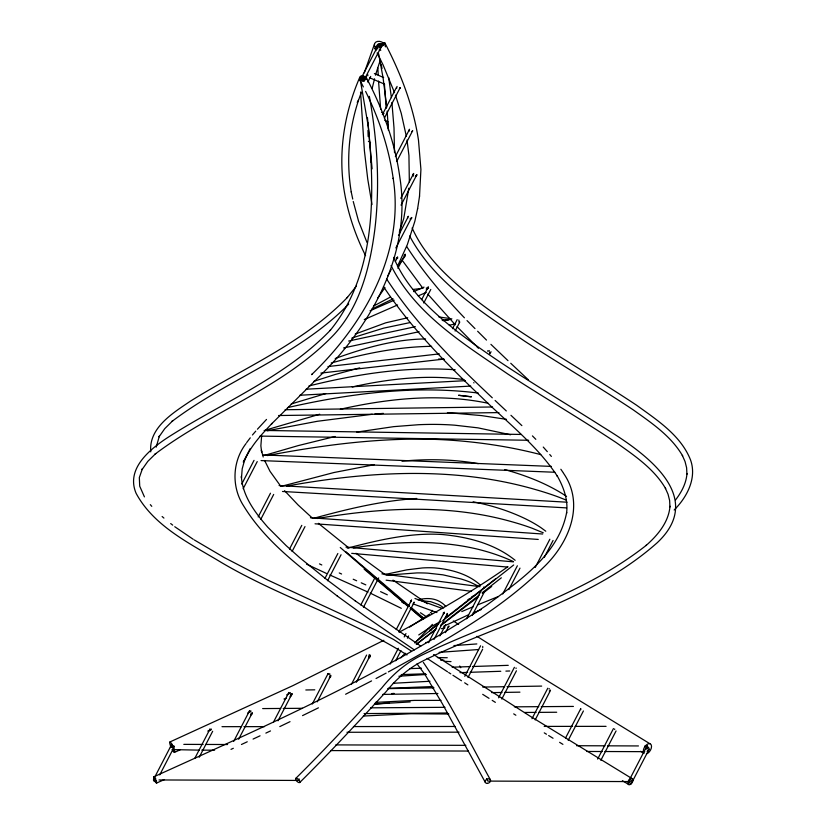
<?xml version="1.0" encoding="UTF-8"?>
<svg xmlns="http://www.w3.org/2000/svg" width="826" height="826" viewBox="0 0 826 826"><rect width="100%" height="100%" fill="white"/><g stroke="black" fill="none" stroke-linecap="round" stroke-linejoin="round"><path stroke-width="1.24" d="M614.668 728.945L614.668 729.503M394.498 152.645L394.012 127.978L391.906 102.455M482.745 647.677L482.704 646.397M211.28 728.997L211.27 729.833M250.794 710.701L250.794 711.826M409.345 181.875L408.932 155.505L407.022 140.048M367.973 125.5L368.066 123.115M156.186 447.134L159.397 435.994L159.026 436.84L164.787 428.611L172.706 420.795L172.045 421.374C228.441 378.649 298.682 355.469 348.706 304.082M419.515 196.289L420.919 169.485L418.493 140.244C413.341 106.1 400.827 73.483 384.885 42.983M408.798 188.194L403.811 218.27L399.288 232.312M447.248 614.224L447.103 615.618L445.668 616.981M290.587 695.626L290.36 695.069M549.517 691.372L549.311 691.001M251.3 713.767L251.145 714.366L250.939 713.881M647.739 750.669L647.408 751.681L647.15 751.185M397.451 266.385L407.321 244.672L414.828 221.337L417.636 208.555M417.574 208.947L419.577 195.927M370.069 655.875L369.872 657.155L368.396 658.405M261.635 435.963L260.871 445.813L261.656 452.183L261.408 450.294L263.205 456.995M291.712 694.336L291.475 695.544L289.967 696.721M431.864 611.581L432.112 610.342M170.951 745.981L171.209 744.815M372.165 88.372L374.55 78.78M172.397 749.595L199.169 750.132M364.266 72.843L374.426 44.263M375.448 75.187L380.022 60.907M359.64 77.603C344.06 113.699 337.72 154.111 344.566 193.016L344.69 193.666C348.551 215.214 355.769 236.102 365.577 255.657M361.427 92.254C349.181 123.952 345.681 158.974 351.339 192.479L351.205 191.828M361.323 77.902L378.308 45.131M364.524 79.12L380.92 47.485M357.214 102.403L358.391 100.142M367.756 82.063L370.688 76.415M382.355 114.649L396.408 87.535M384.389 118.128L400.197 87.628M395.375 156.61L408.849 130.622M396.831 161.225L412.639 130.714M243.247 462.044L250.278 448.487M241.729 484.077L254.026 460.35M243.174 488.693L257.237 461.579M400.775 198.292L413.661 173.429M401.054 205.158L416.872 174.658M398.483 235.472L408.436 216.257M395.84 247.986L411.647 217.486M258.177 516.942L270.474 493.215M260.799 519.296L273.685 494.433M387.673 276.214L391.194 269.431M395.293 261.522L397.626 257.01M397.905 268.285L404.926 254.728M153.584 779.331L170.569 746.57M159.717 774.912L173.77 747.798M289.492 549.083L301.789 525.357M421.725 299.539L428.157 287.107M292.115 551.438L305 526.585M423.759 303.018L430.78 289.461M194.822 758.289L210.052 728.914A1.714 1.621 27.4 0 0 210.041 729.977M199.211 757.256L212.674 731.268M233.686 741.407L249.493 710.907M238.642 739.239L252.116 713.261M452.483 328.686L457.17 319.652M324.969 578.365L337.855 553.513M455.105 331.04L459.793 322.006M327.592 580.719L341.066 554.731M273.633 721.841L288.863 692.467M278.011 720.809L292.063 693.695M360.817 604.942L374.87 577.828M312.29 704.02L328.108 673.52M363.44 607.296L378.669 577.921M317.256 701.852L330.73 675.875M351.36 684.444L366.589 655.07M356.326 682.276L370.378 655.163M396.222 629.598L411.451 600.223M398.844 631.942L414.074 602.567M390.151 664.083L398.349 648.265M404.203 636.96L405.958 633.573M395.695 660.779L400.971 650.62M407.414 638.188L408.581 635.927M428.477 642.69L444.285 612.18M434.032 639.386L447.496 613.398M439.845 635.937L445.699 624.642M445.4 632.644L448.91 625.871M466.618 618.777L481.259 590.528M472.162 615.473L484.459 591.746M502.724 594.018L517.365 565.779M508.857 589.599L519.988 568.133M464.78 676.308L480.587 645.798M467.981 677.527L482.621 649.277M535.217 567.472L549.858 539.233M544.282 557.395L553.069 540.452M498.594 697.815L514.402 667.315M501.805 699.044L516.436 670.795M531.975 718.713L547.793 688.213M535.186 719.931L550.415 690.557M565.562 737.979L580.792 708.605M568.185 740.333L583.414 710.959M597.642 759.084L613.45 728.584M600.843 760.312L616.072 730.938M628.823 780.973L645.808 748.211M632.035 782.191L649.019 749.43M246.055 443.541C232.251 461.404 231.311 486.937 243.608 505.842C266.457 543.322 303.245 569.413 337.256 596.031L337.545 596.238M377.668 298.031L384.978 287.603M675.596 499.864C681.522 492.224 686.251 483.303 686.984 473.505L686.922 474.155L686.612 467.795L685.043 461.527L682.317 455.353L682.637 455.89C671.187 436.107 651.58 422.933 633.366 409.954C597.745 386.186 560.689 364.679 524.84 341.283C482.105 312.104 434.775 283.06 409.655 236.05M399.505 263.793L405.463 255.709M356.388 286.116L347.147 297.69L347.529 297.288C303.349 343.141 243.381 368.004 190.176 401.312C172.995 412.969 148.525 427.847 150.755 451.874M246.654 442.581L250.278 437.821M252.446 434.972L255.771 431.131M257.433 429.221L266.519 419.422M674.171 509.993C686.964 497.252 697.103 478.089 690.515 459.875C680.779 435.323 657.124 420.114 636.609 405.236C583.073 369.604 526.358 338.681 475.187 299.549C450.222 279.777 425.328 257.609 412.122 227.935M317.008 378.742C370.698 327.344 411.895 254.284 399.898 177.704L399.846 177.332C394.983 142.062 382.51 108.196 365.897 76.828M312.145 374.064L311.578 374.663C364.018 324.401 404.916 253.179 393.155 178.209L393.207 178.581C388.984 148.236 379.093 118.851 365.608 91.397M400.786 657.93L405.205 653.221M414.848 643.02L432.432 624.373M295.667 778.495C325.279 749.161 353.642 718.62 381.808 687.913C392.711 674.305 406.144 662.772 421.89 655.111C496.694 618.953 580.234 597.374 646.397 545.222L646.077 545.501C657.641 535.3 668.668 522.259 670 506.255L669.938 506.906L669.628 500.535L668.058 494.268L665.333 488.104L665.642 488.631C654.182 468.858 634.585 455.694 616.372 442.705C580.75 418.947 543.694 397.44 507.845 374.033C464.212 344.184 415.375 314.427 391.039 265.497M299.848 782.387C329.502 753.002 357.916 722.409 386.124 691.641C396.645 678.642 409.376 667.408 424.554 660.139C502.125 622.03 591.23 601.245 657.176 542.775C708.15 494.97 641.275 450.552 602.701 426.856C554.163 395.922 504.036 367.25 458.193 332.3C432.256 311.846 406.526 288.584 393.651 257.382M172.221 744.329L171.736 747.489M316.451 379.34L271.393 424.089L272.095 423.346C261.202 434.786 250.082 446.711 244.145 461.6L244.506 460.526L242.204 468.786L241.512 477.645L241.357 476.468C242.617 496.271 255.234 512.843 267.8 527.225L286.219 545.676L299.745 557.715L327.55 580.224L355.552 601.122M299.229 778.97L297.763 780.436L159.005 779.961M409.634 627.068L429.685 614.069M329.264 677.867L330.761 676.659M416.304 641.379L438.616 623.878M442.674 620.687L513.689 564.984M417.223 643.578L436.479 628.524M440.526 625.354L479.039 595.247M482.085 592.861L501.341 577.808M429.551 630.29L439.69 622.391M444.76 618.437L495.455 578.923M416.283 644.476L435.653 629.577M440.743 625.654L478.45 596.64M482.529 593.502L491.707 586.45M250.567 715.079L252.085 713.932L252.333 712.745A1.714 1.621 27.4 0 1 251.94 712.983M507.907 566.667L505.935 568.112C471.925 591.839 435.911 612.52 399.392 632.086M418.741 634.957L431.275 626.552L440.981 621.286M471.77 596.95L473.928 595.618M467.908 599.707L469.922 598.478M429.489 630.971L431.647 629.66M373.91 305.888L389.986 297.288M376.047 678.507L386.134 673.107M388.375 671.91C442.612 641.926 498.264 611.736 542.878 567.978C568.329 544.107 585.779 504.831 563.27 472.906M383.873 640.295L292.951 685.611L170.001 741.934M345.609 694.253L371.566 680.913M443.603 626.335L468.476 614.792M318.433 707.83L302.543 715.615M279.797 726.601L290.029 721.666M286.694 694.862L288.894 693.819M231.001 749.368L233.324 748.284M241.45 744.494L247.263 741.779M253.076 739.074L260.045 735.821M265.858 733.106L270.505 730.938M208.193 730.876L210.516 729.823M247.697 712.983L250.02 711.929M461.796 611.57L473.36 606.645M207.987 731.175L210.31 730.132M174.338 752.424L180.161 749.822M153.884 776.801C267.273 725.3 382.242 674.883 486.184 605.592C518.532 581.287 558.521 555.186 566.657 512.481L566.553 513.225C568.35 499.988 563.549 486.948 557.075 475.621L557.426 476.282C537.282 445.658 507.825 422.995 481.961 397.523C446.061 363.461 410.945 327.953 383.47 286.581M156.486 783.089L164.488 779.527M172.169 747.179L174.41 746.188M370.038 310.782L394.167 300.199M413.702 291.64L424.037 287.107M426.268 289.255L428.601 288.233M364.266 319.559L397.585 304.959M418.266 295.894L426.299 292.363M393.104 298.836L373.589 308.253A103.931 23.593 -19.4 0 0 371.638 309.306M355.221 334.055L385.773 322.811L407.714 317.762M478.089 604.704L498.212 596.589M473.174 612.861L481.393 609.485M335.211 358.525C364.225 348.014 394.508 339.238 425.596 338.949M313.994 381.261L335.449 374.395L359.764 367.859M283.989 699.002L286.271 698.249M291.196 403.966L325.661 393.589M265.425 430.15L319.693 414.218M264.568 455.363L298.31 445.575L335.129 436.5M281.718 486.235L333.921 472.534L374.312 464.687M331.216 363.037C363.894 353.714 397.543 346.796 431.626 346.321M313.735 518.284C347.478 509.033 381.746 500.701 416.779 498.491M347.292 548.185C372.03 541.763 397.079 535.651 422.705 534.37A51.109 14.331 -3.5 0 1 442.54 534.546C468.177 536.972 494.815 543.776 515.145 560.307M308.934 385.949C356.636 374.095 405.938 366.31 455.188 369.78M441.311 628.72L444.977 627.801M384.596 574.586L406.805 569.847L422.396 567.947A30.51 8.497 -4.2 0 1 434.29 567.885C450.562 569.228 467.65 573.698 480.071 584.808M287.469 407.621C349.842 393.465 414.476 384.978 478.316 393.073M348.655 341.035L415.364 326.683M443.066 320.725L451.874 318.826M343.575 347.963L419.102 331.711M449.313 325.217L455.601 323.864M352.227 386.971C388.788 378.804 426.732 374.364 464.047 379.619M340.343 409.242C388.623 398.39 439.184 393.062 488.063 403.253M267.159 430.8L317.349 421.281L372.258 414.28M418.07 599.903C425.948 597.694 434.868 597.869 441.734 602.815A102.434 27.619 -7.3 0 1 444.915 605.541L445.689 606.532M267.459 455.591C315.171 446.432 363.523 439.731 412.174 439.133A153.254 43.179 -3 0 1 446.536 439.928C478.316 441.858 509.952 446.629 540.772 454.62M356.811 432.091L393.775 426.639L418.483 424.719A92.202 25.978 -3 0 1 454.775 425.194L477.986 427.858L510.551 434.755M286.798 486.091C369.015 471.161 455.116 466.091 536.239 489.787A325.558 91.965 -2.7 0 1 559.532 497.438L566.357 500.153M413.124 289.451L422.716 288.295M317.463 518.491C381.715 507.546 448.725 503.746 512.099 521.815A272.022 76.622 -3 0 1 531.975 528.175L543.25 532.78M409.851 322.615L383.646 328.139L355.139 336.967A137.168 35.064 -11.6 0 0 351.721 338.195M353.321 547.906C406.444 539.636 463.407 538.469 513.204 561.494M327.963 366.548L439.339 353.889M320.86 373.094L443.758 359.114M385.969 575.216L416.965 572.914A52.719 14.682 -4.2 0 1 427.94 573.161L442.891 574.824L461.011 578.974A144.075 40.113 -4.2 0 1 470.49 582.299L478.182 586.026M398.906 676.226L426.381 674.47M393.279 683.278L430.026 681.254M391.576 693.613L394.116 693.396M426.268 288.026L428.013 287.882M374.736 414.084L383.419 413.382M401.994 461.197C427.403 458.781 453.144 459.235 478.316 463.644M388.375 688.295L432.886 686.551M389.077 702.947L374.446 704.072L410.243 701.914M425.793 642.504L428.777 642.287M453.908 645.581L476.85 643.939M439.112 652.364L478.615 649.525M375.355 702.389L414.445 700.407L441.022 700.386M363.326 716.039L411.121 713.726L448.869 714.025M306.085 389.201L465.43 380.672M299.859 395.241L470.768 386.093M410.006 668.606L421.487 668.224M452.111 667.202L469.973 666.603M472.524 666.52L508.258 665.333M401.26 674.594L425.504 673.789M459.958 672.643L467.619 672.385M470.17 672.302L500.793 671.28M505.894 671.115L509.725 670.991M305.816 689.978L314.789 689.824M387.848 688.626L434.001 687.862M482.704 687.067L504.5 686.705M507.061 686.664L541.67 686.096M382.789 694.408L437.904 693.51M491.738 692.622L501.991 692.456M504.562 692.405L519.936 692.157M285.084 409.737L492.554 406.981M278.589 415.519L498.945 412.597M442.044 320.013L448.972 320.013M262.658 708.584L280.644 708.46M283.204 708.44L302.471 708.305M370.523 707.83L445.007 707.314M514.34 706.839L538.738 706.664M541.309 706.653L573.409 706.426M364.09 713.581L447.558 713.003M524.603 712.466L536.157 712.384M538.728 712.373L556.703 712.249M221.998 726.673L241.337 726.653M243.907 726.653L264.526 726.632M353.456 726.56L455.271 726.477M544.2 726.405L572.552 726.374M575.133 726.374L606.067 726.353M346.951 732.27L459.08 732.177M183.806 744.371L203.124 744.433M205.705 744.443L227.594 744.525M335.779 744.897L465.864 745.341M576.62 745.723L604.962 745.816M607.533 745.826L638.446 745.94M644.879 745.961L647.46 745.971L647.832 748.005M201.74 750.132L214.626 750.184M330.534 750.576L468.342 751.051M586.832 751.464L602.288 751.515M604.859 751.526L644.786 751.66M437.377 657.589L447.258 657.744M440.588 660.129L443.934 660.15M421.477 600.688L430.718 601.689L438.348 604.456A100.4 27.072 -7.3 0 1 441.786 606.449L443.655 607.936M264.113 430.449L521.165 434.445M260.035 436.097L528.661 440.268M262.72 454.93L551.355 466.401M261.068 460.578L554.855 472.255M438.585 359L444.336 359.372M447.413 412.608L481.579 415.602L506.514 419.35M444.584 661.316L451.017 661.616M279.095 485.554L567.059 502.208M282.482 491.47L566.584 507.897M310.452 517.747L542.651 534.019M315.026 523.798L538.253 539.44M345.97 547.101L513.493 561.856M351.7 553.348L507.711 567.08M438.874 316.967L450.531 318.619M381.911 573.853L480.061 586.687M386.124 580.172L471.532 591.333M473.112 501.816C490.985 505.233 508.506 510.685 524.933 518.552A333.023 93.803 -3 0 1 541.402 527.99L545.769 531.211M647.46 745.971L646.975 749.13M504.831 469.602C526.461 475.652 547.772 483.891 566.553 496.374M414.962 598.499L442.406 608.494M413.021 603.847L436.944 612.562M374.385 73.586L383.646 77.53M369.583 77.737L384.627 84.159M353.208 579.232L356.646 580.771M361.23 582.815L365.804 584.87M367.952 592.097L329.832 574.979M339.259 572.955L341.592 574.008M319.476 563.89L321.799 564.974M306.518 564.158L326.322 573.389M380.569 591.643L387.322 594.813M370.244 593.12L401.312 608.318M381.757 112.336L384.018 113.461M384.761 120.224L388.158 121.918M401.839 602.133L404.069 603.3M407.394 605.045L409.613 606.212M628.41 780.363L630.424 781.582L487.856 781.097L486.566 778.67M649.856 743.699L542.568 677.929L476.943 636.309M640.604 751.288L643.867 753.271M631.9 778.515L529.776 715.966L433.567 654.553M622.37 780.663L628.958 784.659M544.272 732.858L546.461 734.211M548.66 735.563L553.038 738.268M559.615 742.326L562.909 744.36M194.203 539.884L224.166 557.498L267.717 580.048L375.985 630.228L393.754 639.572L411.327 651.053M368.386 141.298L370.533 142.65M513.689 713.87L515.858 715.233M417.646 614.307L423.697 618.354M482.704 694.336L489.033 698.342M492.193 700.355L495.363 702.358M448.673 672.519L450.8 673.892M452.937 675.265L461.466 680.748M464.666 682.813L467.867 684.868M458.636 624.425L453.329 620.956M427.094 658.384L447.599 671.827M193.191 539.264L174.74 526.699M420.424 612.727L425.328 616M430.47 612.479L431.926 613.45M420.744 646.097L355.211 600.874M414.311 649.907L365.588 616.568L337.256 596.031M427.414 603.734L393 580.12M384.709 574.297L355.923 553.255M368.881 657.362L369.284 654.543M406.991 654.935C348.479 618.003 281.057 597.673 221.399 562.506C190.507 543.735 154.039 526.585 136.135 493.37C124.716 466.917 153.812 446.04 173.202 434.063C226.407 400.765 286.374 375.902 330.555 330.049L330.173 330.441C375.964 274.408 375.004 195.597 368.396 127.194L360.198 79.234M170.683 523.56L172.706 525.13M348.851 547.917L318.361 523.323M364.142 569.155L408.199 606.583M410.161 608.246L422.891 619.066M345.557 551.489L409.273 605.871M411.234 607.544L423.975 618.426M340.26 547.504L408.385 606.315M410.336 607.998L422.984 618.922M162.123 516.518L163.92 518.078M312.662 518.356L298.062 504.944L284.567 490.685M506.307 410.956L495.115 400.465M507.99 360.663L490.923 344.349M510.747 363.264L528.361 379.836M492.296 397.812C453.608 361.427 415.581 323.544 386.516 278.806M510.953 415.302L521.877 425.617M486.483 340.075L477.635 331.247M476.716 346.559L478.502 348.283M532.429 435.891L535.826 439.329M467.02 320.581L474.981 328.583M475.817 345.66L457.057 326.683M543.25 447.062L547.328 451.657M464.418 317.803C443.252 295.667 423.232 272.27 406.65 246.458M455.291 324.804L427.765 294.108M416.996 663.836L424.863 674.367L442.354 703.711L485.244 782.263M150.322 504.645L151.778 506.338M549.755 454.517L551.376 456.427M280.778 486.297L269.999 471.305L264.63 460.485M422.891 288.253L402.138 260.2M423.325 662.411C448.786 699.674 468.714 740.447 490.458 779.93M560.844 469.251L562.919 472.255M459.71 665.973L460.753 667.728M144.426 496.88L139.708 486.184L139.336 477.542L142.413 468.745L142.051 469.591L147.813 461.362L155.732 453.557L155.071 454.124C212.447 410.728 284.123 387.311 334.334 334.241C360.353 305.785 369.976 266.757 374.828 229.483C380.177 185.169 377.306 140.172 369.356 96.353M359.95 80.194L363.347 86.916M374.932 48.507L376.026 50.716M377.131 52.926L383.171 65.078L394.56 92.729M366.95 242.369L358.505 220.955L353.239 201.482M395.447 95.114L401.23 113.265L406.351 136.383M458.812 320.013L459.08 321.293M489.488 352.795L489.87 353.889L489.994 352.413M351.463 193.036L352.733 199.076M377.172 46.473L377.678 48.92M378.669 53.824L383.119 78.129L386.754 107.246M459.173 321.768L459.328 322.574M372.01 204.549L367.746 179.118L364.4 150.807L360.559 92.047M370.513 158.602L371.101 162.154M388.716 77.561L391.39 97.644M372.103 168.876L367.467 117.736M489.26 351.329L489.168 350.503M387.58 123.033L388.117 127.958M386.238 108.278L384.379 83.746M380.662 109.404L378.535 81.062M387.157 111.097L388.437 130.425M329.791 676.793L329.801 676.112M377.843 68.021L378.215 75.104M360.074 78.315L360.167 80.814M329.719 673.593L329.76 674.935M516.043 667.945L516.054 668.482M367.962 130.343L368.159 136.466M290.287 693.644L290.267 692.549M549.207 689.121L549.197 688.574M400.001 87.866A2.86 1.631 -66.9 0 1 399.712 88.382M396.728 88.165A2.86 1.631 -66.9 0 1 397.079 86.42M367.797 75.837A2.86 1.631 -66.9 0 1 367.89 74.877M412.525 130.973A2.86 1.724 -63.5 0 1 412.226 131.468M409.035 131.231A2.86 1.724 -63.5 0 1 409.541 129.248A1.714 1.621 27.4 0 0 409.335 129.95M416.748 175.174A2.86 1.859 -57.9 0 1 415.354 176.434M413.382 176.124A2.86 1.859 -57.9 0 1 413.268 173.935M411.771 218.033A2.86 2.065 -46.7 0 1 410.212 219.21M407.652 218.26A2.86 2.065 -46.7 0 1 407.683 216.928M397.771 258.032A2.86 2.292 -17.9 0 1 396.284 258.683M405.101 255.286A2.86 1.972 36.4 0 1 404.172 255.234M483.571 587.172A2.86 1.642 -82.6 0 1 484.201 587.307M410.708 602.071A2.86 2.447 -70 0 1 410.574 600.812M443.552 614.028A2.86 2.447 -70 0 1 443.448 612.51M449.003 626.717A2.86 1.962 76 0 1 447.899 626.903M170.92 746.91A5.73 1.043 66.1 0 1 170.559 742.357A5.73 1.043 66.1 0 1 174.534 750.793A5.73 1.043 66.1 0 1 172.149 749.512M380.827 50.19A5.73 4.171 23.1 0 1 379.289 49.942M376.842 48.786A5.73 4.171 23.1 0 1 377.358 41.434A5.73 4.171 23.1 0 1 385.422 46.845M643.846 753.157A5.73 3.335 -58.9 0 1 646.304 744.969A5.73 3.335 -58.9 0 1 651.528 746.394A5.73 3.335 -58.9 0 1 646.479 753.87M380.755 44.108A5.73 1.094 -27.8 0 1 384.957 43.355A5.73 1.094 -27.8 0 1 379.516 47.165M377.709 47.96A5.73 1.094 -27.8 0 1 374.828 48.197M375.314 47.526A5.73 1.094 -27.8 0 1 378.845 45.079M361.778 79.668A1.714 1.621 27.4 0 1 362.356 76.932A1.714 1.621 27.4 0 1 364.607 78.811M378.525 46.638A1.714 1.621 27.4 0 1 378.969 44.336A1.714 1.621 27.4 0 1 381.354 44.945A1.714 1.621 27.4 0 1 380.745 47.206M400.052 87.917A1.714 1.621 27.4 0 1 399.443 88.475M412.577 130.869A1.714 1.621 27.4 0 1 411.875 131.571M416.727 174.947A1.714 1.621 27.4 0 1 415.488 175.68M413.65 174.493A1.714 1.621 27.4 0 1 413.568 173.894M411.585 217.63A1.714 1.621 27.4 0 1 410.264 218.508M397.482 257.299A1.714 1.621 27.4 0 1 396.253 258.032M405.163 254.15A1.714 1.621 27.4 0 1 404.75 254.449M428.157 288.171A1.714 1.621 27.4 0 1 428.229 286.963M473.721 382.644A1.714 1.621 27.4 0 1 473.948 382.913M491.088 351.804A1.714 1.621 27.4 0 1 489.777 352.681M487.939 351.494A1.714 1.621 27.4 0 1 487.898 350.585M414.177 602.113A1.714 1.621 27.4 0 1 413.898 602.299M411.441 601.276A1.714 1.621 27.4 0 1 411.513 600.068M447.258 613.832A1.714 1.621 27.4 0 1 446.732 614.255M444.285 613.243A1.714 1.621 27.4 0 1 444.212 612.489M370.234 655.462A1.714 1.621 27.4 0 1 368.995 656.195M330.834 675.41A1.714 1.621 27.4 0 1 330.555 675.596M328.098 674.574A1.714 1.621 27.4 0 1 328.056 673.675M550.519 690.102A1.714 1.621 27.4 0 1 550.23 690.288M292.001 693.84A1.714 1.621 27.4 0 1 290.68 694.718M288.852 693.53A1.714 1.621 27.4 0 1 288.811 692.622M580.781 709.658A1.714 1.621 27.4 0 1 580.699 709.059M249.483 711.96A1.714 1.621 27.4 0 1 249.555 710.752M646.283 747.54A1.714 1.621 27.4 0 1 648.957 748.201A1.714 1.621 27.4 0 1 647.636 750.462M645.798 749.265A1.714 1.621 27.4 0 1 645.953 747.912M156.548 780.993A1.714 1.621 27.4 0 1 154.317 781.324A1.714 1.621 27.4 0 1 153.646 779.186A1.714 1.621 27.4 0 1 155.742 778.422M173.553 746.291A1.714 1.621 27.4 0 1 173.016 748.645M170.559 747.633A1.714 1.621 27.4 0 1 173.037 745.806M364.411 81.124A3.438 2.509 24 0 1 359.723 78.542A3.438 2.509 24 0 1 362.851 75.878A3.438 2.509 24 0 1 366.155 79.637M381.271 64.438A537.829 497.665 38.4 0 1 382.015 68.527M378.731 46.648A2.86 0.723 -12.4 0 1 377.957 45.616A2.86 0.723 -12.4 0 1 382.49 44.934A2.86 0.723 -12.4 0 1 379.991 46.462M381.209 47.609A2.86 2.117 -1.3 0 1 379.857 47.856M377.874 47.258A2.86 2.117 -1.3 0 1 378.835 43.799A2.86 2.117 -1.3 0 1 382.768 45.75M471.274 396.79L458.678 395.303L471.274 396.79M628.947 782.325A1.714 1.621 27.4 0 0 631.89 782.49A1.714 1.621 27.4 0 0 630.455 779.94A1.714 1.621 27.4 0 0 628.947 782.325M630.93 784.029A3.438 2.003 -58.9 0 0 632.272 778.691A3.438 2.003 -58.9 0 0 628.08 782.026A3.438 2.003 -58.9 0 0 630.93 784.029M361.437 79.905A3.438 0.64 -28.4 0 0 365.959 76.932A3.438 0.64 -28.4 0 0 361.375 78.697A3.438 0.64 -28.4 0 0 361.437 79.905M153.966 778.495A3.438 0.63 66.1 0 0 156.558 783.1A3.438 0.63 66.1 0 0 155.04 778.247A3.438 0.63 66.1 0 0 153.966 778.495M295.997 780.126A2.86 1.198 45.1 0 0 299.766 782.48A2.86 1.198 45.1 0 0 297.515 778.712A2.86 1.198 45.1 0 0 295.997 780.126M361.447 80.339A2.86 2.117 -1.3 0 0 365.784 78.511A2.86 2.117 -1.3 0 0 361.53 76.673A2.86 2.117 -1.3 0 0 361.447 80.339M487.433 783.368A2.86 2.096 -28 0 0 490.386 779.754A2.86 2.096 -28 0 0 485.74 780.157A2.86 2.096 -28 0 0 487.433 783.368M361.602 79.43A2.86 0.723 -12.4 0 0 365.722 77.912A2.86 0.723 -12.4 0 0 361.447 78.191A2.86 0.723 -12.4 0 0 361.602 79.43"/></g></svg>
